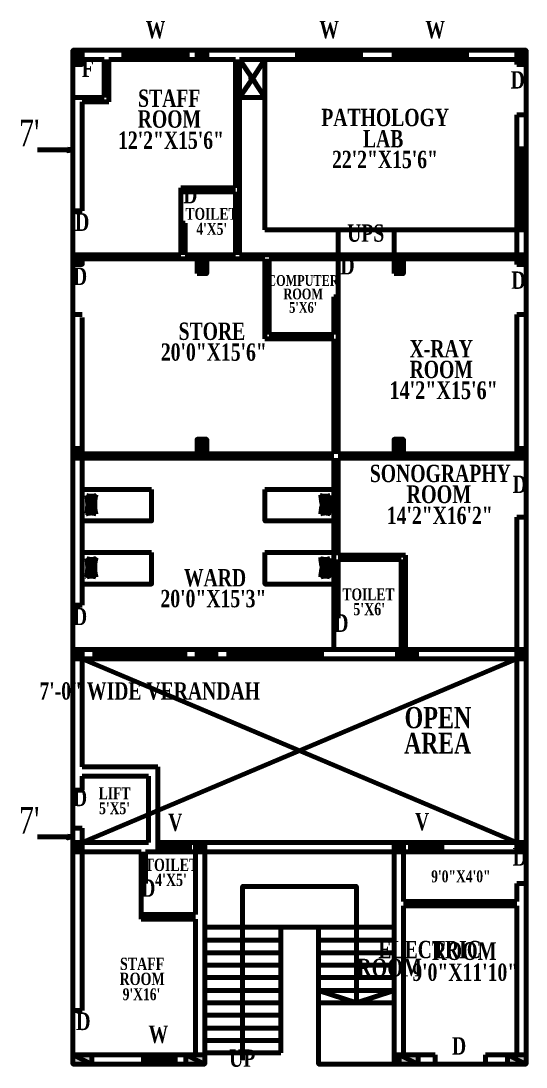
# Model space of a CAD drawing. Header units: inches. Extents: x -171 to -23, y 25 to 224.
# Drawn here: x -123.8 to -83.8, y 94.9 to 177.9 of the extents above; entities that cross this region are included whole.
import ezdxf

# ---------------------------------------------------------------- set-up
doc = ezdxf.new("R2010")
doc.units = ezdxf.units.IN
doc.header["$MEASUREMENT"] = 0
for name, color, linetype, lineweight in [('H', 7, 'CONTINUOUS', 100), ('P', 250, 'CONTINUOUS', 100), ('Text', 250, 'CONTINUOUS', 100)]:
    doc.layers.add(name, color=color, linetype=linetype, lineweight=lineweight)
doc.styles.get("Standard").update_dxf_attribs({"font": 'txt', "width": 0.75})

msp = doc.modelspace()

# ---------------------------------------------------------------- hatches: boundary and pattern name
at = {"layer": 'H', "linetype": 'Continuous'}
for color, points in [(1, [(-118.983, 174.84), (-119.716, 175.573), (-119.716, 174.84), (-118.983, 174.84), (-119.716, 175.573), (-118.983, 175.573)]), (1, [(-118.983, 174.443), (-119.716, 175.207), (-119.716, 174.443), (-118.983, 174.443), (-119.716, 175.207), (-118.983, 175.207)]), (1, [(-109.116, 174.84), (-109.88, 175.573), (-109.88, 174.84), (-109.116, 174.84), (-109.88, 175.573), (-109.116, 175.573)]), (1, [(-93.536, 174.84), (-94.269, 175.573), (-94.269, 174.84), (-93.536, 174.84), (-94.269, 175.573), (-93.536, 175.573)]), (1, [(-83.822, 174.84), (-84.555, 175.573), (-84.555, 174.84), (-83.822, 174.84), (-84.555, 175.573), (-83.822, 175.573)]), (1, [(-83.822, 174.443), (-84.555, 175.207), (-84.555, 174.443), (-83.822, 174.443), (-84.555, 175.207), (-83.822, 175.207)]), (0, [(-120.144, 167.722), (-120.144, 167.6), (-119.716, 167.661)]), (1, [(-118.983, 158.588), (-119.716, 159.352), (-119.716, 158.588), (-118.983, 158.588), (-119.716, 159.352), (-118.983, 159.352)]), (1, [(-109.116, 158.588), (-109.88, 159.352), (-109.88, 158.588), (-109.116, 158.588), (-109.88, 159.352), (-109.116, 159.352)]), (1, [(-93.536, 158.588), (-94.269, 159.352), (-94.269, 158.588), (-93.536, 158.588), (-94.269, 159.352), (-93.536, 159.352)]), (1, [(-83.822, 158.588), (-84.555, 159.352), (-84.555, 158.588), (-83.822, 158.588), (-84.555, 159.352), (-83.822, 159.352)]), (1, [(-109.116, 157.855), (-109.88, 158.588), (-109.88, 157.855), (-109.116, 157.855), (-109.88, 158.588), (-109.116, 158.588)]), (1, [(-93.536, 157.855), (-94.269, 158.588), (-94.269, 157.855), (-93.536, 157.855), (-94.269, 158.588), (-93.536, 158.588)]), (1, [(-109.116, 143.986), (-109.88, 144.719), (-109.88, 143.986), (-109.116, 143.986), (-109.88, 144.719), (-109.116, 144.719)]), (1, [(-93.536, 143.986), (-94.269, 144.719), (-94.269, 143.986), (-93.536, 143.986), (-94.269, 144.719), (-93.536, 144.719)]), (1, [(-118.983, 143.222), (-119.716, 143.986), (-119.716, 143.222), (-118.983, 143.222), (-119.716, 143.986), (-118.983, 143.986)]), (1, [(-109.116, 143.222), (-109.88, 143.986), (-109.88, 143.222), (-109.116, 143.222), (-109.88, 143.986), (-109.116, 143.986)]), (1, [(-93.536, 143.222), (-94.269, 143.986), (-94.269, 143.222), (-93.536, 143.222), (-94.269, 143.986), (-93.536, 143.986)]), (1, [(-83.822, 143.222), (-84.555, 143.986), (-84.555, 143.222), (-83.822, 143.222), (-84.555, 143.986), (-83.822, 143.986)]), (1, [(-118.983, 127.306), (-119.716, 128.039), (-119.716, 127.306), (-118.983, 127.306), (-119.716, 128.039), (-118.983, 128.039)]), (1, [(-109.116, 127.306), (-109.88, 128.039), (-109.88, 127.306), (-109.116, 127.306), (-109.88, 128.039), (-109.116, 128.039)]), (1, [(-108.383, 127.306), (-109.116, 128.039), (-109.116, 127.306), (-108.383, 127.306), (-109.116, 128.039), (-108.383, 128.039)]), (1, [(-93.231, 127.306), (-93.994, 128.039), (-93.994, 127.306), (-93.231, 127.306), (-93.994, 128.039), (-93.231, 128.039)]), (1, [(-92.497, 127.306), (-93.231, 128.039), (-93.231, 127.306), (-92.497, 127.306), (-93.231, 128.039), (-92.497, 128.039)]), (1, [(-83.822, 127.306), (-84.555, 128.039), (-84.555, 127.306), (-83.822, 127.306), (-84.555, 128.039), (-83.822, 128.039)]), (0, [(-120.144, 113.254), (-120.144, 113.101), (-119.716, 113.192)]), (0, [(-118.983, 112.001), (-119.716, 112.734), (-119.716, 112.001), (-118.983, 112.001), (-119.716, 112.734), (-118.983, 112.734)]), (0, [(-109.269, 112.001), (-110.002, 112.734), (-110.002, 112.001), (-109.269, 112.001), (-110.002, 112.734), (-109.269, 112.734)]), (1, [(-93.536, 112.001), (-94.269, 112.734), (-94.269, 112.001), (-93.536, 112.001), (-94.269, 112.734), (-93.536, 112.734)]), (1, [(-83.822, 112.001), (-84.555, 112.734), (-84.555, 112.001), (-83.822, 112.001), (-84.555, 112.734), (-83.822, 112.734)]), (1, [(-118.22, 95.169), (-119.716, 95.902), (-119.716, 95.169), (-118.22, 95.169), (-119.716, 95.902), (-118.22, 95.902)]), (1, [(-109.269, 95.169), (-110.766, 95.902), (-110.766, 95.169), (-109.269, 95.169), (-110.766, 95.902), (-109.269, 95.902)]), (1, [(-92.375, 95.169), (-93.872, 95.902), (-93.872, 95.169), (-92.375, 95.169), (-93.872, 95.902), (-92.375, 95.902)]), (1, [(-83.822, 95.169), (-85.288, 95.902), (-85.288, 95.169), (-83.822, 95.169), (-85.288, 95.902), (-83.822, 95.902)])]:
    msp.add_hatch(color=color, dxfattribs=at).paths.add_polyline_path(points)

# ---------------------------------------------------------------- linework, layer by layer
at = {"layer": 'P', "color": 0, "linetype": 'Continuous'}
for points in [[(-119.716, 175.573), (-83.822, 175.573)], [(-115.684, 174.84), (-115.684, 175.573), (-115.684, 174.84)], [(-115.684, 175.268), (-110.674, 175.268)], [(-115.684, 175.115), (-110.674, 175.115)], [(-110.674, 175.573), (-110.674, 174.84)], [(-101.937, 174.84), (-101.937, 175.573), (-101.937, 174.84)], [(-101.937, 175.268), (-96.927, 175.268)], [(-101.937, 175.115), (-96.927, 175.115)], [(-96.927, 175.573), (-96.927, 174.84)], [(-93.536, 175.268), (-88.526, 175.268)], [(-93.536, 175.115), (-88.526, 175.115)], [(-88.526, 175.573), (-88.526, 174.84)], [(-83.822, 112.001), (-83.822, 175.573)], [(-119.716, 95.169), (-119.716, 95.902), (-119.716, 174.443)], [(-118.983, 174.84), (-117.242, 174.84)], [(-117.242, 171.816), (-117.242, 174.84)], [(-116.875, 171.48), (-116.875, 174.84)], [(-116.875, 174.84), (-106.825, 174.84)], [(-106.825, 164.667), (-106.825, 174.84)], [(-106.519, 174.84), (-84.555, 174.84)], [(-106.519, 159.352), (-106.519, 174.84)], [(-106.519, 174.84), (-105.572, 173.435)], [(-105.42, 173.435), (-104.503, 174.84)], [(-104.503, 161.337), (-104.503, 174.84)], [(-105.358, 173.343), (-105.42, 173.435), (-105.511, 173.465), (-105.603, 173.435), (-105.633, 173.343), (-105.603, 173.221), (-105.511, 173.19), (-105.42, 173.221), (-105.358, 173.343)], [(-105.45, 173.343), (-105.45, 173.374), (-105.511, 173.404), (-105.572, 173.374), (-105.572, 173.343), (-105.572, 173.282), (-105.511, 173.282), (-105.45, 173.282), (-105.45, 173.343)], [(-106.519, 171.816), (-105.572, 173.19)], [(-105.42, 173.19), (-104.503, 171.816)], [(-119.716, 171.816), (-117.242, 171.816)], [(-106.519, 171.816), (-104.503, 171.816)], [(-118.983, 162.834), (-118.983, 171.48)], [(-118.983, 171.48), (-116.875, 171.48)], [(-84.555, 159.352), (-84.555, 170.441)], [(-84.555, 170.441), (-83.822, 170.441)], [(-120.144, 167.661), (-122.527, 167.661)], [(-120.144, 167.722), (-120.144, 167.6), (-119.716, 167.661), (-120.144, 167.722)], [(-119.716, 167.325), (-119.716, 167.63)], [(-83.822, 167.753), (-84.555, 167.753)], [(-84.28, 167.753), (-84.28, 161.337)], [(-84.097, 167.753), (-84.097, 161.337)], [(-111.163, 164.667), (-106.825, 164.667)], [(-111.163, 159.352), (-111.163, 164.667)], [(-111.163, 164.331), (-106.825, 164.331)], [(-106.825, 159.352), (-106.825, 164.331)], [(-119.716, 162.834), (-118.983, 162.834)], [(-111.163, 161.857), (-110.827, 161.857)], [(-110.827, 159.352), (-110.827, 161.857)], [(-104.503, 161.337), (-84.555, 161.337)], [(-98.699, 159.352), (-98.699, 161.337)], [(-94.269, 159.352), (-94.269, 161.337)], [(-83.822, 161.337), (-84.555, 161.337)], [(-119.716, 159.352), (-111.163, 159.352)], [(-110.827, 159.352), (-106.825, 159.352)], [(-106.519, 159.352), (-83.822, 159.352)], [(-118.983, 159.016), (-104.503, 159.016)], [(-104.503, 159.016), (-104.503, 152.692)], [(-104.167, 159.016), (-98.699, 159.016)], [(-104.167, 159.016), (-104.167, 153.028)], [(-98.699, 159.016), (-84.555, 159.016)], [(-98.699, 143.558), (-98.699, 159.016)], [(-99.035, 156.022), (-98.699, 156.022)], [(-99.035, 153.028), (-99.035, 156.022)], [(-118.983, 154.617), (-119.716, 154.617)], [(-118.983, 143.558), (-118.983, 154.372)], [(-84.555, 143.558), (-84.555, 154.617)], [(-84.555, 154.617), (-83.822, 154.617)], [(-99.035, 152.692), (-104.503, 152.692)], [(-99.035, 153.028), (-104.167, 153.028)], [(-99.035, 143.558), (-99.035, 152.692)], [(-118.983, 143.558), (-99.035, 143.558)], [(-98.699, 143.558), (-84.555, 143.558)], [(-118.983, 131.552), (-118.983, 143.222)], [(-118.983, 143.222), (-99.035, 143.222)], [(-99.035, 128.039), (-99.035, 143.222)], [(-98.699, 143.222), (-83.822, 143.222)], [(-98.699, 135.524), (-98.699, 143.222)], [(-118.983, 135.249), (-118.983, 140.747)], [(-113.484, 140.747), (-118.983, 140.747)], [(-113.484, 140.747), (-113.484, 138.242), (-118.983, 138.242)], [(-118.647, 140.259), (-117.975, 139.587)], [(-118.647, 140.259), (-118.556, 140.228), (-118.464, 140.198), (-118.372, 140.198), (-118.25, 140.198), (-118.158, 140.198), (-118.067, 140.198), (-117.975, 140.228), (-117.883, 140.259)], [(-118.617, 138.792), (-118.586, 138.884), (-118.586, 138.976), (-118.556, 139.067), (-118.556, 139.159), (-118.556, 139.251), (-118.556, 139.342), (-118.525, 139.434), (-118.525, 139.526), (-118.525, 139.648), (-118.556, 139.739), (-118.556, 139.831), (-118.556, 139.923), (-118.556, 140.014), (-118.586, 140.106), (-118.586, 140.198), (-118.617, 140.289)], [(-118.006, 140.228), (-117.914, 140.137)], [(-117.914, 140.289), (-117.914, 140.198), (-117.945, 140.106), (-117.945, 140.014), (-117.975, 139.923), (-117.975, 139.831), (-117.975, 139.739), (-117.975, 139.648), (-117.975, 139.526), (-117.975, 139.434), (-117.975, 139.342), (-117.975, 139.251), (-117.975, 139.159), (-117.945, 139.067), (-117.945, 138.976), (-117.914, 138.884), (-117.914, 138.792)], [(-117.914, 140.259), (-117.914, 140.259)], [(-99.035, 135.249), (-99.035, 140.747), (-104.503, 140.747)], [(-104.503, 140.747), (-104.503, 138.242), (-99.035, 138.242)], [(-100.074, 140.259), (-100.104, 140.259)], [(-100.104, 140.259), (-100.012, 140.228), (-99.921, 140.198), (-99.829, 140.198), (-99.707, 140.198), (-99.615, 140.198), (-99.524, 140.198), (-99.432, 140.228), (-99.34, 140.259)], [(-100.074, 138.792), (-100.074, 138.884), (-100.043, 138.976), (-100.043, 139.067), (-100.012, 139.159), (-100.012, 139.251), (-100.012, 139.342), (-99.982, 139.434), (-99.982, 139.526), (-99.982, 139.648), (-100.012, 139.739), (-100.012, 139.831), (-100.012, 139.923), (-100.043, 140.014), (-100.043, 140.106), (-100.074, 140.198), (-100.074, 140.289)], [(-99.982, 140.228), (-100.074, 140.137)], [(-99.371, 140.259), (-100.012, 139.587)], [(-99.34, 140.289), (-99.371, 140.198), (-99.371, 140.106), (-99.401, 140.014), (-99.401, 139.923), (-99.401, 139.831), (-99.432, 139.739), (-99.432, 139.648), (-99.432, 139.526), (-99.432, 139.434), (-99.432, 139.342), (-99.401, 139.251), (-99.401, 139.159), (-99.401, 139.067), (-99.371, 138.976), (-99.371, 138.884), (-99.34, 138.792)], [(-118.617, 140.075), (-117.975, 139.464)], [(-118.586, 139.923), (-117.975, 139.312)], [(-118.586, 139.739), (-117.975, 139.128)], [(-118.556, 139.587), (-117.945, 138.976)], [(-118.556, 139.464), (-117.914, 138.792)], [(-118.433, 140.198), (-117.975, 139.739)], [(-118.281, 140.198), (-117.975, 139.892)], [(-118.128, 140.198), (-117.945, 140.014)], [(-99.432, 139.587), (-100.074, 138.976)], [(-99.432, 139.464), (-100.074, 138.792)], [(-99.86, 140.198), (-100.043, 140.014)], [(-99.737, 140.198), (-100.043, 139.892)], [(-99.432, 139.739), (-100.043, 139.128)], [(-99.585, 140.198), (-100.012, 139.739)], [(-99.371, 140.075), (-100.012, 139.464)], [(-99.401, 139.923), (-100.012, 139.312)], [(-117.883, 138.792), (-117.975, 138.823), (-118.067, 138.853), (-118.158, 138.853), (-118.25, 138.884), (-118.372, 138.853), (-118.464, 138.853), (-118.556, 138.823), (-118.647, 138.792)], [(-118.647, 138.792), (-118.617, 138.792)], [(-118.617, 139.037), (-118.403, 138.853)], [(-118.617, 138.915), (-118.525, 138.823)], [(-118.586, 139.312), (-118.097, 138.823)], [(-118.586, 139.19), (-118.25, 138.853)], [(-99.34, 138.792), (-99.432, 138.823), (-99.524, 138.853), (-99.615, 138.853), (-99.707, 138.884), (-99.829, 138.853), (-99.921, 138.853), (-100.012, 138.823), (-100.104, 138.792)], [(-99.432, 139.312), (-99.921, 138.823)], [(-99.432, 139.19), (-99.737, 138.853)], [(-99.401, 139.037), (-99.585, 138.853)], [(-99.371, 138.915), (-99.463, 138.823)], [(-99.371, 138.792), (-99.371, 138.792)], [(-84.555, 112.001), (-84.555, 138.548)], [(-84.555, 138.548), (-83.822, 138.548)], [(-113.484, 135.737), (-118.983, 135.737)], [(-113.484, 135.737), (-113.484, 133.232), (-118.983, 133.232)], [(-118.647, 135.279), (-117.975, 134.638)], [(-118.647, 135.279), (-118.556, 135.249), (-118.464, 135.218), (-118.372, 135.188), (-118.25, 135.188), (-118.158, 135.188), (-118.067, 135.218), (-117.975, 135.249), (-117.883, 135.279)], [(-118.617, 133.813), (-118.586, 133.905), (-118.586, 133.996), (-118.556, 134.088), (-118.556, 134.18), (-118.556, 134.271), (-118.556, 134.363), (-118.525, 134.454), (-118.525, 134.546), (-118.525, 134.638), (-118.556, 134.729), (-118.556, 134.821), (-118.556, 134.913), (-118.556, 135.004), (-118.586, 135.096), (-118.586, 135.188), (-118.617, 135.279)], [(-118.006, 135.249), (-117.914, 135.157)], [(-117.914, 135.279), (-117.914, 135.188), (-117.945, 135.096), (-117.945, 135.004), (-117.975, 134.913), (-117.975, 134.821), (-117.975, 134.729), (-117.975, 134.638), (-117.975, 134.546), (-117.975, 134.454), (-117.975, 134.363), (-117.975, 134.271), (-117.975, 134.18), (-117.945, 134.088), (-117.945, 133.996), (-117.914, 133.905), (-117.914, 133.813)], [(-117.914, 135.279), (-117.914, 135.249)], [(-104.503, 135.737), (-99.035, 135.737)], [(-104.503, 135.737), (-104.503, 133.232), (-99.035, 133.232)], [(-100.074, 135.279), (-100.104, 135.249)], [(-100.104, 135.279), (-100.012, 135.249), (-99.921, 135.218), (-99.829, 135.188), (-99.707, 135.188), (-99.615, 135.188), (-99.524, 135.218), (-99.432, 135.249), (-99.34, 135.279)], [(-100.074, 133.813), (-100.074, 133.905), (-100.043, 133.996), (-100.043, 134.088), (-100.012, 134.18), (-100.012, 134.271), (-100.012, 134.363), (-99.982, 134.454), (-99.982, 134.546), (-99.982, 134.638), (-100.012, 134.729), (-100.012, 134.821), (-100.012, 134.913), (-100.043, 135.004), (-100.043, 135.096), (-100.074, 135.188), (-100.074, 135.279)], [(-99.982, 135.249), (-100.074, 135.157)], [(-99.371, 135.279), (-100.012, 134.638)], [(-99.34, 135.279), (-99.371, 135.188), (-99.371, 135.096), (-99.401, 135.004), (-99.401, 134.913), (-99.401, 134.821), (-99.432, 134.729), (-99.432, 134.638), (-99.432, 134.546), (-99.432, 134.454), (-99.432, 134.363), (-99.401, 134.271), (-99.401, 134.18), (-99.401, 134.088), (-99.371, 133.996), (-99.371, 133.905), (-99.34, 133.813)], [(-98.699, 135.524), (-93.383, 135.524)], [(-93.383, 128.039), (-93.383, 135.524)], [(-118.617, 135.096), (-117.975, 134.485)], [(-118.586, 134.943), (-117.975, 134.302)], [(-118.586, 134.76), (-117.975, 134.149)], [(-118.556, 134.607), (-117.945, 133.996)], [(-118.556, 134.485), (-117.914, 133.813)], [(-118.433, 135.218), (-117.975, 134.76)], [(-118.281, 135.188), (-117.975, 134.882)], [(-118.128, 135.188), (-117.945, 135.035)], [(-99.432, 134.607), (-100.074, 133.996)], [(-99.432, 134.485), (-100.074, 133.813)], [(-99.86, 135.188), (-100.043, 135.035)], [(-99.737, 135.188), (-100.043, 134.882)], [(-99.432, 134.76), (-100.043, 134.149)], [(-99.585, 135.218), (-100.012, 134.76)], [(-99.371, 135.096), (-100.012, 134.485)], [(-99.401, 134.943), (-100.012, 134.302)], [(-98.699, 130.544), (-98.699, 135.188)], [(-98.699, 135.188), (-93.719, 135.188)], [(-93.719, 128.039), (-93.719, 135.188)], [(-117.883, 133.782), (-117.975, 133.843), (-118.067, 133.843), (-118.158, 133.874), (-118.25, 133.874), (-118.372, 133.874), (-118.464, 133.843), (-118.556, 133.843), (-118.647, 133.782)], [(-118.647, 133.813), (-118.617, 133.782)], [(-118.617, 134.057), (-118.403, 133.843)], [(-118.617, 133.935), (-118.525, 133.843)], [(-118.586, 134.302), (-118.097, 133.843)], [(-118.586, 134.18), (-118.25, 133.843)], [(-99.34, 133.782), (-99.432, 133.843), (-99.524, 133.843), (-99.615, 133.874), (-99.707, 133.874), (-99.829, 133.874), (-99.921, 133.843), (-100.012, 133.843), (-100.104, 133.782)], [(-99.432, 134.302), (-99.921, 133.843)], [(-99.432, 134.18), (-99.737, 133.843)], [(-99.401, 134.057), (-99.585, 133.843)], [(-99.371, 133.935), (-99.463, 133.843)], [(-99.371, 133.813), (-99.371, 133.782)], [(-118.983, 131.552), (-119.716, 131.552)], [(-99.035, 130.544), (-98.699, 130.544)], [(-118.983, 118.752), (-118.983, 128.039)], [(-118.983, 128.039), (-93.719, 128.039)], [(-117.975, 127.306), (-117.975, 128.039)], [(-110.857, 127.306), (-110.857, 128.039)], [(-107.375, 128.039), (-107.375, 127.306)], [(-100.012, 128.039), (-100.012, 127.306)], [(-93.383, 128.039), (-84.555, 128.039)], [(-118.983, 127.306), (-84.555, 127.306)], [(-118.983, 127.306), (-84.555, 112.734)], [(-84.555, 127.306), (-118.983, 112.734)], [(-117.975, 127.673), (-110.857, 127.673)], [(-117.975, 127.673), (-110.857, 127.673), (-110.857, 127.55), (-117.975, 127.55), (-117.975, 127.673)], [(-107.375, 127.673), (-100.012, 127.673), (-100.012, 127.55), (-107.375, 127.55), (-107.375, 127.673)], [(-112.996, 118.752), (-118.983, 118.752)], [(-112.996, 112.734), (-112.996, 118.752)], [(-118.983, 116.889), (-118.983, 117.989)], [(-113.729, 117.989), (-118.983, 117.989)], [(-113.729, 112.734), (-113.729, 117.989)], [(-118.983, 116.889), (-119.716, 116.889)], [(-118.983, 113.865), (-119.716, 113.865)], [(-118.983, 99.415), (-118.983, 112.001), (-118.983, 113.865)], [(-120.144, 113.192), (-122.527, 113.192)], [(-120.144, 113.254), (-120.144, 113.101), (-119.716, 113.192), (-120.144, 113.254)], [(-119.716, 113.376), (-119.716, 113.192)], [(-119.716, 112.001), (-118.983, 112.001), (-118.983, 112.734), (-119.716, 112.734), (-119.716, 112.001)], [(-119.716, 112.001), (-118.983, 112.001), (-119.716, 112.734), (-119.716, 112.001)], [(-118.983, 112.001), (-119.716, 112.734), (-118.983, 112.734), (-118.983, 112.001)], [(-113.729, 112.734), (-118.983, 112.734)], [(-84.555, 112.734), (-112.996, 112.734)], [(-112.996, 112.001), (-112.996, 112.734), (-112.996, 112.001)], [(-112.996, 112.459), (-110.491, 112.459)], [(-112.996, 112.307), (-110.491, 112.307)], [(-110.491, 112.734), (-110.491, 112.001)], [(-110.002, 112.001), (-109.269, 112.001), (-109.269, 112.734), (-110.002, 112.734), (-110.002, 112.001)], [(-110.002, 112.001), (-109.269, 112.001), (-110.002, 112.734), (-110.002, 112.001)], [(-109.269, 112.001), (-110.002, 112.734), (-109.269, 112.734), (-109.269, 112.001)], [(-92.986, 112.001), (-92.986, 112.734), (-92.986, 112.001)], [(-92.986, 112.459), (-90.481, 112.459)], [(-92.986, 112.307), (-90.481, 112.307)], [(-90.481, 112.734), (-90.481, 112.001)], [(-114.309, 112.001), (-119.716, 112.001)], [(-114.309, 106.655), (-114.309, 112.001)], [(-110.002, 112.001), (-113.973, 112.001)], [(-113.973, 109.496), (-113.973, 112.001)], [(-110.002, 107.022), (-110.002, 112.001)], [(-94.269, 112.001), (-109.269, 112.001)], [(-109.269, 95.169), (-109.269, 112.001)], [(-94.269, 95.169), (-94.269, 112.001)], [(-84.555, 112.001), (-93.536, 112.001)], [(-93.536, 108.06), (-93.536, 112.001)], [(-83.822, 112.001), (-83.822, 95.902)], [(-113.973, 109.496), (-114.309, 109.496)], [(-106.275, 95.474), (-106.275, 109.252), (-97.263, 109.252), (-97.263, 100.026), (-100.257, 101.004)], [(-83.822, 109.496), (-84.555, 109.496)], [(-84.555, 109.496), (-84.555, 108.06)], [(-93.536, 108.06), (-84.555, 108.06)], [(-93.536, 107.724), (-84.555, 107.724)], [(-93.536, 95.902), (-93.536, 107.724)], [(-84.555, 107.724), (-84.555, 95.902)], [(-110.002, 107.022), (-114.309, 107.022)], [(-110.002, 106.655), (-114.309, 106.655)], [(-110.002, 95.902), (-110.002, 106.655)], [(-94.269, 106.014), (-109.269, 106.014)], [(-103.251, 96.055), (-103.251, 106.014)], [(-100.257, 100.026), (-100.257, 106.014)], [(-103.251, 105.005), (-109.269, 105.005)], [(-94.269, 105.005), (-100.257, 105.005)], [(-103.251, 103.997), (-109.269, 103.997)], [(-94.269, 103.997), (-100.257, 103.997)], [(-103.251, 103.02), (-109.269, 103.02)], [(-94.269, 103.02), (-100.257, 103.02)], [(-103.251, 102.042), (-109.269, 102.042)], [(-94.269, 102.042), (-100.257, 102.042)], [(-103.251, 101.004), (-109.269, 101.004)], [(-94.269, 101.004), (-100.257, 101.004)], [(-97.263, 100.026), (-94.269, 101.004)], [(-103.251, 100.026), (-109.269, 100.026)], [(-94.269, 100.026), (-100.257, 100.026)], [(-100.257, 100.026), (-100.257, 95.169), (-94.269, 95.169)], [(-118.983, 99.415), (-119.716, 99.415)], [(-103.251, 99.048), (-109.269, 99.048)], [(-103.251, 98.01), (-109.269, 98.01)], [(-103.251, 97.032), (-109.269, 97.032)], [(-109.269, 95.902), (-118.983, 95.902)], [(-114.126, 95.169), (-114.126, 95.902), (-114.126, 95.169)], [(-114.126, 95.627), (-111.621, 95.627)], [(-114.126, 95.444), (-111.621, 95.444)], [(-111.621, 95.902), (-111.621, 95.169)], [(-103.251, 96.055), (-109.269, 96.055)], [(-94.269, 95.902), (-91.031, 95.902)], [(-91.031, 95.169), (-91.031, 95.902)], [(-87.029, 95.902), (-84.555, 95.902)], [(-87.029, 95.169), (-87.029, 95.902)], [(-109.269, 95.169), (-119.716, 95.169)], [(-94.269, 95.169), (-84.555, 95.169)]]:
    msp.add_lwpolyline(points, dxfattribs=at)
at = {"layer": 'P', "color": 1, "linetype": 'Continuous'}
for points in [[(-119.716, 174.443), (-119.716, 175.573)], [(-119.716, 174.84), (-118.983, 174.84), (-119.716, 175.573), (-119.716, 174.84)], [(-118.983, 174.84), (-119.716, 175.573), (-118.983, 175.573), (-118.983, 174.84)], [(-119.716, 174.84), (-118.983, 174.84), (-118.983, 175.573), (-119.716, 175.573), (-119.716, 174.84)], [(-119.716, 174.443), (-118.983, 174.443), (-118.983, 175.207), (-119.716, 175.207), (-119.716, 174.443)], [(-119.716, 174.443), (-118.983, 174.443), (-119.716, 175.207), (-119.716, 174.443)], [(-118.983, 174.443), (-119.716, 175.207), (-118.983, 175.207), (-118.983, 174.443)], [(-118.983, 174.443), (-118.983, 175.573)], [(-109.88, 174.84), (-109.116, 174.84), (-109.116, 175.573), (-109.88, 175.573), (-109.88, 174.84)], [(-109.88, 174.84), (-109.116, 174.84), (-109.88, 175.573), (-109.88, 174.84)], [(-109.116, 174.84), (-109.88, 175.573), (-109.116, 175.573), (-109.116, 174.84)], [(-94.269, 174.84), (-93.536, 174.84), (-93.536, 175.573), (-94.269, 175.573), (-94.269, 174.84)], [(-94.269, 174.84), (-93.536, 174.84), (-94.269, 175.573), (-94.269, 174.84)], [(-93.536, 174.84), (-94.269, 175.573), (-93.536, 175.573), (-93.536, 174.84)], [(-93.536, 174.84), (-93.536, 175.573), (-93.536, 174.84)], [(-84.555, 174.443), (-84.555, 175.573)], [(-84.555, 174.84), (-83.822, 174.84), (-83.822, 175.573), (-84.555, 175.573), (-84.555, 174.84)], [(-84.555, 174.84), (-83.822, 174.84), (-84.555, 175.573), (-84.555, 174.84)], [(-83.822, 174.84), (-84.555, 175.573), (-83.822, 175.573), (-83.822, 174.84)], [(-84.555, 174.443), (-83.822, 174.443), (-84.555, 175.207), (-84.555, 174.443)], [(-83.822, 174.443), (-84.555, 175.207), (-83.822, 175.207), (-83.822, 174.443)], [(-84.555, 174.443), (-83.822, 174.443), (-83.822, 175.207), (-84.555, 175.207), (-84.555, 174.443)], [(-119.716, 158.588), (-118.983, 158.588), (-119.716, 159.352), (-119.716, 158.588)], [(-118.983, 158.588), (-119.716, 159.352), (-118.983, 159.352), (-118.983, 158.588)], [(-119.716, 158.588), (-118.983, 158.588), (-118.983, 159.352), (-119.716, 159.352), (-119.716, 158.588)], [(-118.983, 158.588), (-118.983, 159.352)], [(-109.88, 158.588), (-109.116, 158.588), (-109.116, 159.352), (-109.88, 159.352), (-109.88, 158.588)], [(-109.88, 158.588), (-109.116, 158.588), (-109.88, 159.352), (-109.88, 158.588)], [(-109.116, 158.588), (-109.88, 159.352), (-109.116, 159.352), (-109.116, 158.588)], [(-94.269, 158.588), (-93.536, 158.588), (-93.536, 159.352), (-94.269, 159.352), (-94.269, 158.588)], [(-94.269, 158.588), (-93.536, 158.588), (-94.269, 159.352), (-94.269, 158.588)], [(-93.536, 158.588), (-94.269, 159.352), (-93.536, 159.352), (-93.536, 158.588)], [(-84.555, 158.588), (-83.822, 158.588), (-84.555, 159.352), (-84.555, 158.588)], [(-83.822, 158.588), (-84.555, 159.352), (-83.822, 159.352), (-83.822, 158.588)], [(-84.555, 158.588), (-83.822, 158.588), (-83.822, 159.352), (-84.555, 159.352), (-84.555, 158.588)], [(-109.88, 157.855), (-109.116, 157.855), (-109.116, 158.588), (-109.88, 158.588), (-109.88, 157.855)], [(-109.88, 157.855), (-109.116, 157.855), (-109.88, 158.588), (-109.88, 157.855)], [(-109.116, 157.855), (-109.88, 158.588), (-109.116, 158.588), (-109.116, 157.855)], [(-94.269, 157.855), (-93.536, 157.855), (-93.536, 158.588), (-94.269, 158.588), (-94.269, 157.855)], [(-94.269, 157.855), (-93.536, 157.855), (-94.269, 158.588), (-94.269, 157.855)], [(-93.536, 157.855), (-94.269, 158.588), (-93.536, 158.588), (-93.536, 157.855)], [(-84.555, 158.588), (-84.555, 158.771)], [(-109.88, 143.986), (-109.116, 143.986), (-109.116, 144.719), (-109.88, 144.719), (-109.88, 143.986)], [(-109.88, 143.986), (-109.116, 143.986), (-109.88, 144.719), (-109.88, 143.986)], [(-109.116, 143.986), (-109.88, 144.719), (-109.116, 144.719), (-109.116, 143.986)], [(-94.269, 143.986), (-93.536, 143.986), (-93.536, 144.719), (-94.269, 144.719), (-94.269, 143.986)], [(-94.269, 143.986), (-93.536, 143.986), (-94.269, 144.719), (-94.269, 143.986)], [(-93.536, 143.986), (-94.269, 144.719), (-93.536, 144.719), (-93.536, 143.986)], [(-119.716, 143.222), (-118.983, 143.222), (-119.716, 143.986), (-119.716, 143.222)], [(-118.983, 143.222), (-119.716, 143.986), (-118.983, 143.986), (-118.983, 143.222)], [(-119.716, 143.222), (-118.983, 143.222), (-118.983, 143.986), (-119.716, 143.986), (-119.716, 143.222)], [(-109.88, 143.222), (-109.116, 143.222), (-109.116, 143.986), (-109.88, 143.986), (-109.88, 143.222)], [(-109.88, 143.222), (-109.116, 143.222), (-109.88, 143.986), (-109.88, 143.222)], [(-109.116, 143.222), (-109.88, 143.986), (-109.116, 143.986), (-109.116, 143.222)], [(-94.269, 143.222), (-93.536, 143.222), (-93.536, 143.986), (-94.269, 143.986), (-94.269, 143.222)], [(-94.269, 143.222), (-93.536, 143.222), (-94.269, 143.986), (-94.269, 143.222)], [(-93.536, 143.222), (-94.269, 143.986), (-93.536, 143.986), (-93.536, 143.222)], [(-84.555, 143.222), (-84.555, 143.986)], [(-84.555, 143.222), (-83.822, 143.222), (-84.555, 143.986), (-84.555, 143.222)], [(-83.822, 143.222), (-84.555, 143.986), (-83.822, 143.986), (-83.822, 143.222)], [(-84.555, 143.222), (-83.822, 143.222), (-83.822, 143.986), (-84.555, 143.986), (-84.555, 143.222)], [(-84.555, 143.222), (-83.822, 143.222)], [(-119.716, 127.306), (-118.983, 127.306), (-119.716, 128.039), (-119.716, 127.306)], [(-118.983, 127.306), (-119.716, 128.039), (-118.983, 128.039), (-118.983, 127.306)], [(-119.716, 127.306), (-118.983, 127.306), (-118.983, 128.039), (-119.716, 128.039), (-119.716, 127.306)], [(-109.88, 127.306), (-109.116, 127.306), (-109.116, 128.039), (-109.88, 128.039), (-109.88, 127.306)], [(-109.88, 127.306), (-109.116, 127.306), (-109.88, 128.039), (-109.88, 127.306)], [(-109.116, 127.306), (-109.88, 128.039), (-109.116, 128.039), (-109.116, 127.306)], [(-109.116, 127.306), (-108.383, 127.306), (-108.383, 128.039), (-109.116, 128.039), (-109.116, 127.306)], [(-109.116, 127.306), (-108.383, 127.306), (-109.116, 128.039), (-109.116, 127.306)], [(-108.383, 127.306), (-109.116, 128.039), (-108.383, 128.039), (-108.383, 127.306)], [(-93.994, 127.306), (-93.231, 127.306), (-93.231, 128.039), (-93.994, 128.039), (-93.994, 127.306)], [(-93.994, 127.306), (-93.231, 127.306), (-93.994, 128.039), (-93.994, 127.306)], [(-93.231, 127.306), (-93.994, 128.039), (-93.231, 128.039), (-93.231, 127.306)], [(-93.231, 127.306), (-92.497, 127.306), (-92.497, 128.039), (-93.231, 128.039), (-93.231, 127.306)], [(-93.231, 127.306), (-92.497, 127.306), (-93.231, 128.039), (-93.231, 127.306)], [(-92.497, 127.306), (-93.231, 128.039), (-92.497, 128.039), (-92.497, 127.306)], [(-84.555, 127.306), (-83.822, 127.306), (-83.822, 128.039), (-84.555, 128.039), (-84.555, 127.306)], [(-84.555, 127.306), (-83.822, 127.306), (-84.555, 128.039), (-84.555, 127.306)], [(-83.822, 127.306), (-84.555, 128.039), (-83.822, 128.039), (-83.822, 127.306)], [(-94.269, 112.001), (-93.536, 112.001), (-93.536, 112.734), (-94.269, 112.734), (-94.269, 112.001)], [(-94.269, 112.001), (-93.536, 112.001), (-94.269, 112.734), (-94.269, 112.001)], [(-93.536, 112.001), (-94.269, 112.734), (-93.536, 112.734), (-93.536, 112.001)], [(-84.555, 112.001), (-83.822, 112.001), (-84.555, 112.734), (-84.555, 112.001)], [(-83.822, 112.001), (-84.555, 112.734), (-83.822, 112.734), (-83.822, 112.001)], [(-84.555, 112.001), (-83.822, 112.001), (-83.822, 112.734), (-84.555, 112.734), (-84.555, 112.001)], [(-118.22, 95.169), (-118.22, 95.902), (-119.716, 95.902), (-119.716, 95.169), (-118.22, 95.169)], [(-119.716, 95.169), (-118.22, 95.169), (-119.716, 95.902), (-119.716, 95.169)], [(-118.22, 95.169), (-119.716, 95.902), (-118.22, 95.902), (-118.22, 95.169)], [(-110.766, 95.169), (-109.269, 95.169), (-110.766, 95.902), (-110.766, 95.169)], [(-109.269, 95.169), (-110.766, 95.902), (-109.269, 95.902), (-109.269, 95.169)], [(-109.269, 95.169), (-109.269, 95.902), (-110.766, 95.902), (-110.766, 95.169), (-109.269, 95.169)], [(-92.375, 95.169), (-92.375, 95.902), (-93.872, 95.902), (-93.872, 95.169), (-92.375, 95.169)], [(-93.872, 95.169), (-92.375, 95.169), (-93.872, 95.902), (-93.872, 95.169)], [(-92.375, 95.169), (-93.872, 95.902), (-92.375, 95.902), (-92.375, 95.169)], [(-85.288, 95.169), (-83.822, 95.169), (-85.288, 95.902), (-85.288, 95.169)], [(-83.822, 95.169), (-85.288, 95.902), (-83.822, 95.902), (-83.822, 95.169)], [(-85.288, 95.169), (-85.288, 95.902), (-83.822, 95.902), (-83.822, 95.169), (-85.288, 95.169)]]:
    msp.add_lwpolyline(points, dxfattribs=at)

# ---------------------------------------------------------------- texts
at = {"layer": 'Text', "color": 0, "linetype": 'Continuous', "attachment_point": 4}
for s, insert, char_height, width in [('{\\fTimes|b1|i0|c1|p15;W}', (-113.943, 177.192), 1.3747, 1.49689), ('{\\fTimes|b1|i0|c1|p15;W}', (-100.196, 177.192), 1.3747, 1.49689), ('{\\fTimes|b1|i0|c1|p15;W}', (-91.795, 177.192), 1.3747, 1.46634), ('{\\fTimes|b1|i0|c1|p15;F}', (-119.014, 174.137), 1.3747, 1.46634), ('{\\fTimes|b1|i0|c1|p15;D}', (-85.044, 173.221), 1.3747, 1.46634), ('{\\fTimes|b1|i0|c1|p15;STAFF}', (-114.554, 171.755), 1.3747, 7.36226), ('{\\fTimes|b1|i0|c1|p15;PATHOLOGY}', (-100.043, 170.227), 1.3747, 13.25818), ('{\\fTimes|b1|i0|c1|p15;ROOM}', (-114.584, 170.105), 1.3747, 5.89592), ("{\\fTimes|b0|i0|c1|p15;7'}", (-123.993, 169.005), 2.10787, 4.39903), ('{\\fTimes|b1|i0|c1|p15;12\'2"X15\'6"}', (-116.142, 168.425), 1.3747, 16.19086), ('{\\fTimes|b1|i0|c1|p15;LAB}', (-96.744, 168.547), 1.3747, 4.39903), ('{\\fTimes|b1|i0|c1|p15;22\'2"X15\'6"}', (-99.188, 166.897), 1.3747, 16.22141), ('{\\fTimes|b1|i0|c1|p15;D}', (-110.979, 164.117), 1.3747, 1.46634), ('{\\fTimes|b1|i0|c1|p15;D}', (-119.564, 161.948), 1.40524, 1.46634), ('{\\fTimes|b1|i0|c1|p15;TOILET}', (-110.796, 162.59), 0.94701, 6.35415), ("{\\fTimes|b1|i0|c1|p15;4'X5'}", (-109.941, 161.398), 0.94701, 5.25439), ('{\\fTimes|b1|i0|c1|p15;UPS}', (-97.996, 161.062), 1.3747, 4.39903), ('{\\fTimes|b1|i0|c1|p15;D}', (-98.546, 158.496), 1.40524, 1.49689), ('{\\fTimes|b1|i0|c1|p15;D}', (-119.716, 157.641), 1.3747, 1.46634), ('{\\fTimes|b1|i0|c1|p15;COMPUTER}', (-104.32, 157.305), 0.85537, 7.5761), ('{\\fTimes|b1|i0|c1|p15;D}', (-84.982, 157.335), 1.3747, 1.46634), ('{\\fTimes|b1|i0|c1|p15;ROOM}', (-103.037, 156.236), 0.85537, 3.78805), ("{\\fTimes|b1|i0|c1|p15;5'X6'}", (-102.579, 155.167), 0.85537, 4.73506), ('{\\fTimes|b1|i0|c1|p15;STORE}', (-111.346, 153.273), 1.3747, 7.36226), ('{\\fTimes|b1|i0|c1|p15;20\'0"X15\'6"}', (-112.751, 151.623), 1.3747, 16.22141), ('{\\fTimes|b1|i0|c1|p15;X-RAY}', (-93.047, 151.898), 1.3747, 7.39281), ('{\\fTimes|b1|i0|c1|p15;ROOM}', (-93.047, 150.248), 1.3747, 5.89592), ('{\\fTimes|b1|i0|c1|p15;14\'2"X15\'6"}', (-94.636, 148.599), 1.40524, 16.22141), ('{\\fTimes|b1|i0|c1|p15;SONOGRAPHY}', (-96.194, 142), 1.3747, 14.72452), ('{\\fTimes|b1|i0|c1|p15;ROOM}', (-93.292, 140.35), 1.40524, 5.89592), ('{\\fTimes|b1|i0|c1|p15;D}', (-84.891, 141.145), 1.3747, 1.46634), ('{\\fTimes|b1|i0|c1|p15;14\'2"X16\'2"}', (-94.85, 138.67), 1.3747, 16.19086), ('{\\fTimes|b1|i0|c1|p15; WARD}', (-111.315, 133.721), 1.3747, 7.36226), ('{\\fTimes|b1|i0|c1|p15;20\'0"X15\'3"}', (-112.782, 132.072), 1.3747, 16.22141), ('{\\fTimes|b1|i0|c1|p15;TOILET}', (-98.363, 132.408), 0.94701, 6.3236), ('{\\fTimes|b1|i0|c1|p15;D}', (-119.716, 130.666), 1.3747, 1.46634), ("{\\fTimes|b1|i0|c1|p15;5'X6'}", (-97.507, 131.247), 0.97756, 5.28494), ('{\\fTimes|b1|i0|c1|p15;D}', (-99.035, 130.147), 1.40524, 1.49689), ('{\\fTimes|b1|i0|c1|p15;7\'-0" WIDE VERANDAH}', (-122.374, 124.74), 1.3747, 27.9827), ('{\\fTimes|b1|i0|c1|p15;OPEN}', (-93.444, 122.632), 1.68018, 7.02622), ('{\\fTimes|b1|i0|c1|p15;AREA}', (-93.475, 120.616), 1.64964, 7.02622), ('{\\fTimes|b1|i0|c1|p15;D}', (-119.716, 116.308), 1.3747, 1.46634), ('{\\fTimes|b1|i0|c1|p15;LIFT}', (-117.67, 116.644), 0.94701, 4.21573), ("{\\fTimes|b0|i0|c1|p15;7'}", (-123.993, 114.506), 2.10787, 4.39903), ("{\\fTimes|b1|i0|c1|p15;5'X5'}", (-117.639, 115.453), 0.94701, 5.28494), ('{\\fTimes|b1|i0|c1|p15;V}', (-112.171, 114.323), 1.3747, 1.46634), ('{\\fTimes|b1|i0|c1|p15;V}', (-92.62, 114.384), 1.3747, 1.46634), ('{\\fTimes|b1|i0|c1|p15;D}', (-84.891, 111.604), 1.40524, 1.46634), ('{\\fTimes|b1|i0|c1|p15;TOILET}', (-114.034, 110.962), 0.97756, 6.3236), ('{\\fTimes|b1|i0|c1|p15;9\'0"X4\'0"}', (-91.337, 110.046), 0.94701, 9.53122), ('{\\fTimes|b1|i0|c1|p15;D}', (-114.309, 109.129), 1.3747, 1.46634), ("{\\fTimes|b1|i0|c1|p15;4'X5'}", (-113.21, 109.771), 0.97756, 5.28494), ('{\\fTimes|b1|i0|c1|p15;ELECTRIC}', (-95.522, 104.242), 1.3747, 11.79184), ('{\\fTimes|b1|i0|c1|p15;ROOM}', (-91.275, 104.119), 1.40524, 5.89592), ('{\\fTimes|b1|i0|c1|p15;STAFF}', (-115.989, 103.111), 0.97756, 5.25439), ('{\\fTimes|b1|i0|c1|p15;ROOM}', (-97.202, 102.806), 1.40524, 5.89592), ('{\\fTimes|b1|i0|c1|p15;9\'0"X11\'10"}', (-92.833, 102.439), 1.3747, 16.19086), ('{\\fTimes|b1|i0|c1|p15;ROOM}', (-116.02, 101.92), 0.97756, 4.21573), ("{\\fTimes|b1|i0|c1|p15;9'X16'}", (-115.776, 100.698), 0.94701, 6.3236), ('{\\fTimes|b1|i0|c1|p15;D}', (-119.472, 98.56), 1.40524, 1.46634), ('{\\fTimes|b1|i0|c1|p15;W}', (-113.729, 97.521), 1.3747, 1.46634), ('{\\fTimes|b1|i0|c1|p15;D}', (-89.687, 96.604), 1.3747, 1.49689), ('{\\fTimes|b1|i0|c1|p15;UP}', (-107.344, 95.627), 1.3747, 2.93268)]:
    msp.add_mtext(s, dxfattribs=dict(at, insert=insert, char_height=char_height, width=width))

doc.saveas('drawing.dxf')
